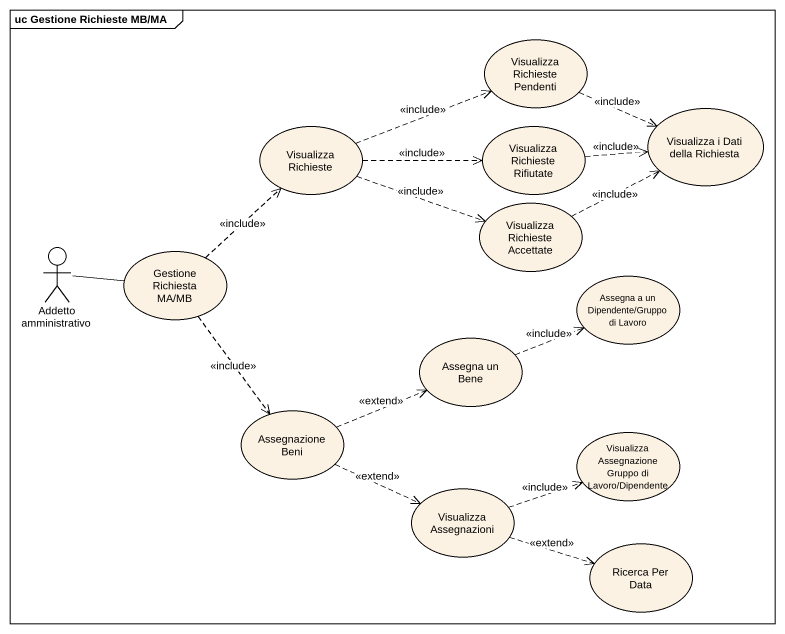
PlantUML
@startuml
mainframe uc Gestione Richieste MB/MA
usecase "Visualizza Richieste Pendenti" as Visualizza_Richieste
usecase "Visualizza i Dati della Richiesta" as Visualizza_i_Dati_della
usecase "Visualizza Richieste" as Visualizza_Richieste_2
usecase "Visualizza Richieste Rifiutate" as Visualizza_Richieste_3
usecase "Visualizza Richieste Accettate" as Visualizza_Richieste_4
actor "Addetto amministrativo" as Addetto_amministrativo
usecase "Gestione Richiesta MA/MB" as Gestione_Richiesta_MA_MB
usecase "Assegna a un Dipendente/Gruppo di Lavoro" as Assegna_a_un_Dipendente
usecase "Assegna un Bene" as Assegna_un_Bene
usecase "Assegnazione Beni" as Assegnazione_Beni
usecase "Visualizza Assegnazione Gruppo di Lavoro/Dipendente" as Visualizza_Assegnazione
usecase "Visualizza Assegnazioni" as Visualizza_Assegnazioni
usecase "Ricerca Per Data" as Ricerca_Per_Data
Visualizza_Richieste .right.> Visualizza_i_Dati_della : <<include>>
Visualizza_Richieste_2 .right.> Visualizza_Richieste : <<include>>
Visualizza_Richieste_2 .right.> Visualizza_Richieste_3 : <<include>>
Visualizza_Richieste_2 .right.> Visualizza_Richieste_4 : <<include>>
Visualizza_Richieste_3 .right.> Visualizza_i_Dati_della : <<include>>
Visualizza_Richieste_4 .right.> Visualizza_i_Dati_della : <<include>>
Addetto_amministrativo -right- Gestione_Richiesta_MA_MB
Gestione_Richiesta_MA_MB .up.> Visualizza_Richieste_2 : <<include>>
Gestione_Richiesta_MA_MB ..> Assegnazione_Beni : <<include>>
Assegna_un_Bene .right.> Assegna_a_un_Dipendente : <<include>>
Assegnazione_Beni .right.> Assegna_un_Bene : <<extend>>
Assegnazione_Beni .right.> Visualizza_Assegnazioni : <<extend>>
Visualizza_Assegnazioni .right.> Visualizza_Assegnazione : <<include>>
Visualizza_Assegnazioni .right.> Ricerca_Per_Data : <<extend>>
@enduml
